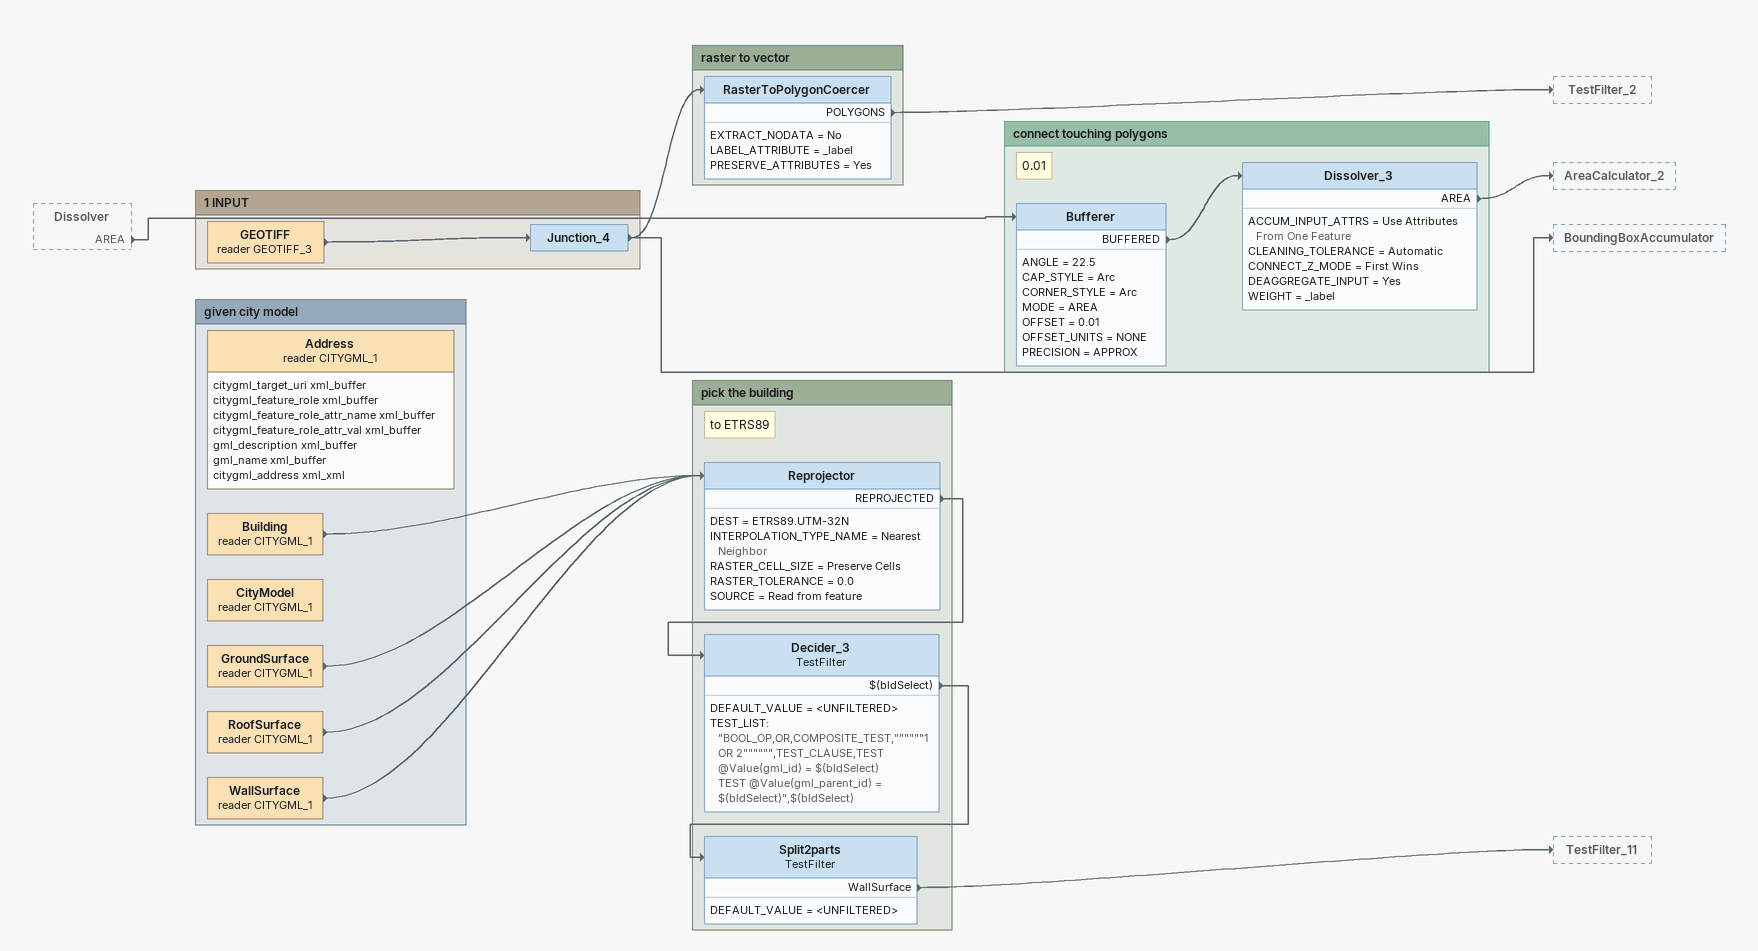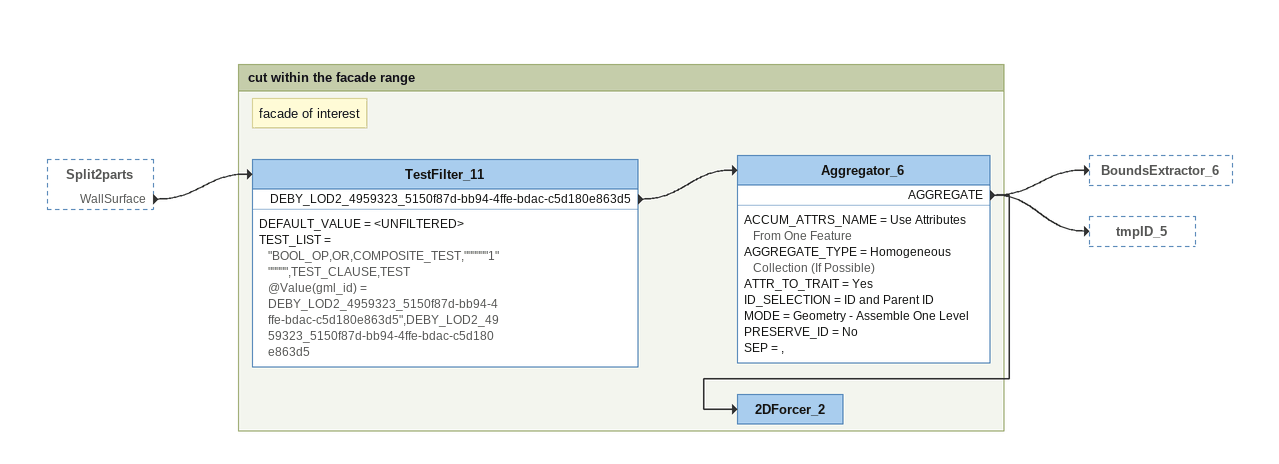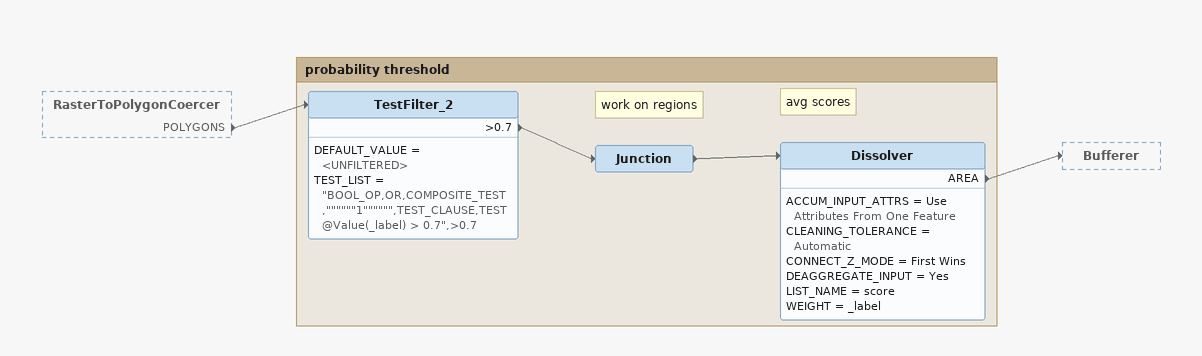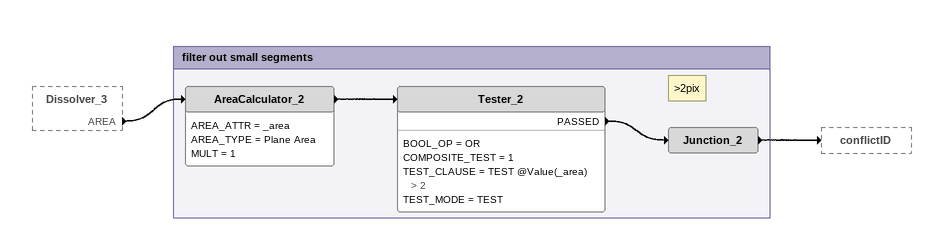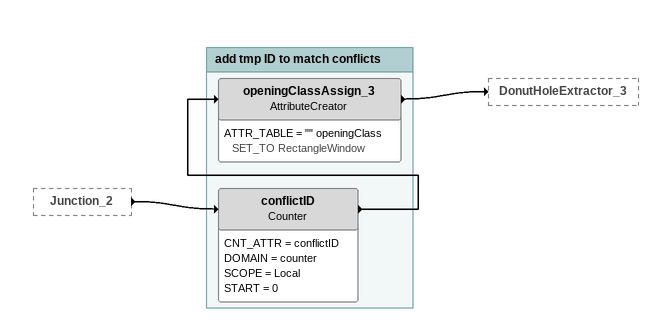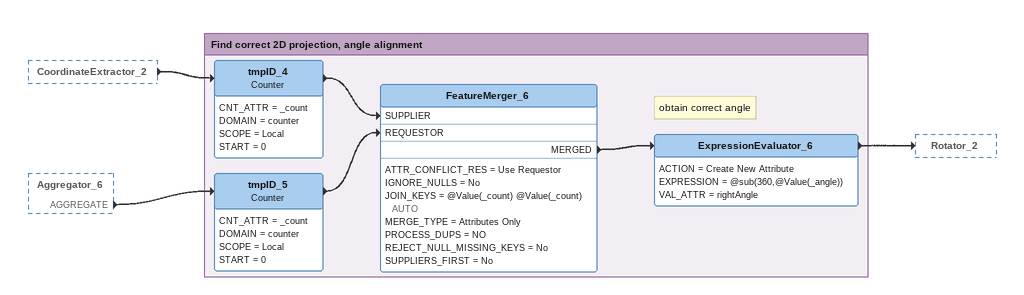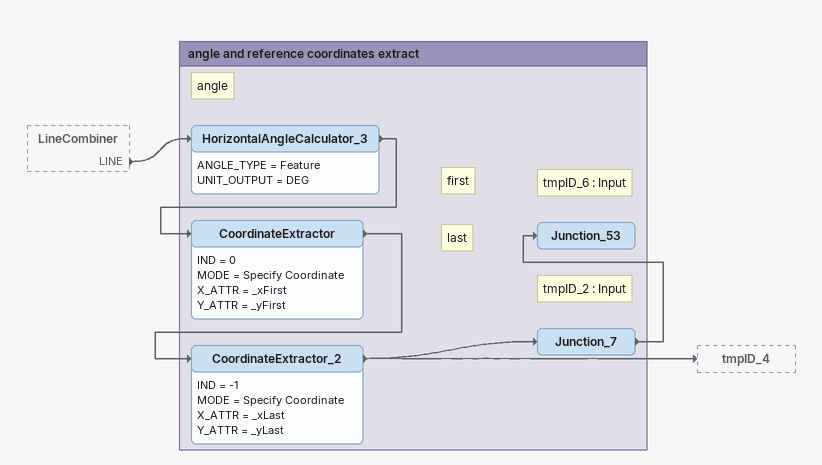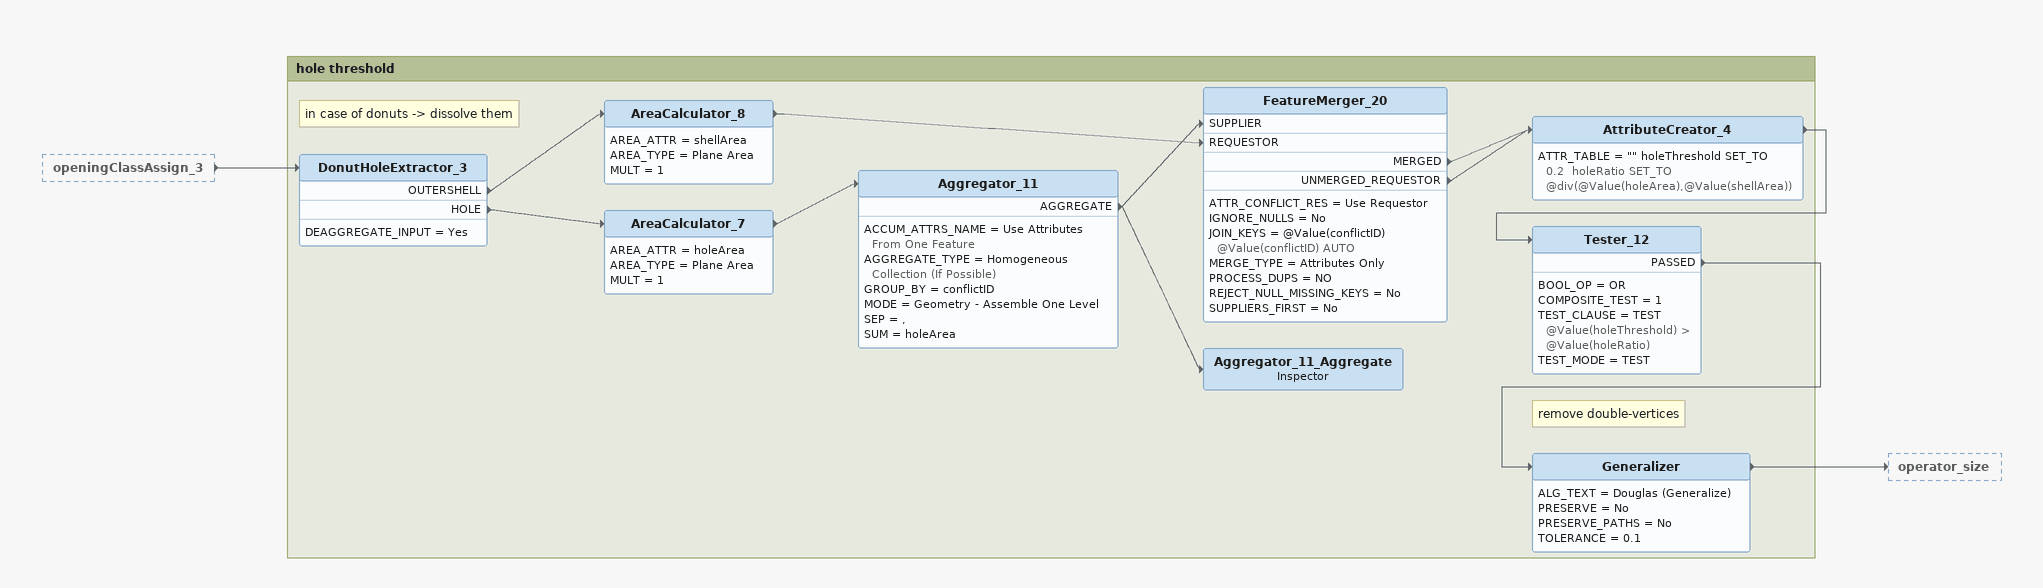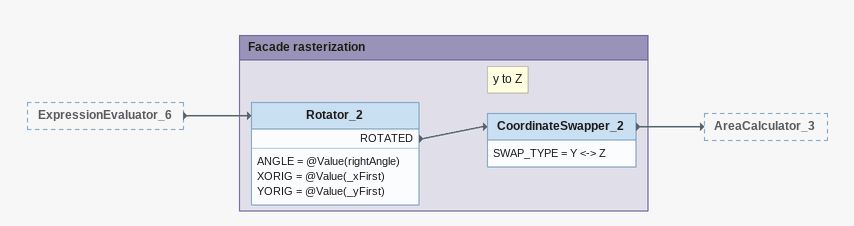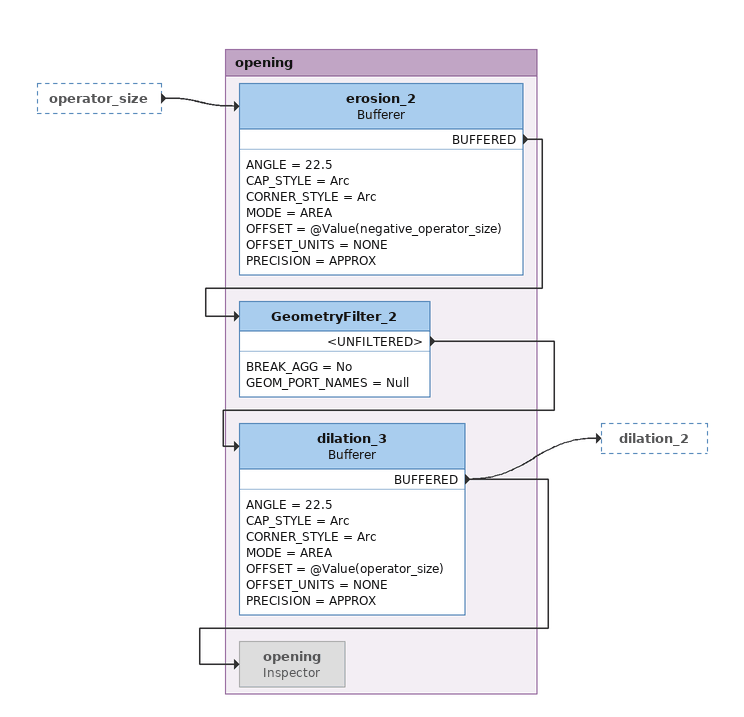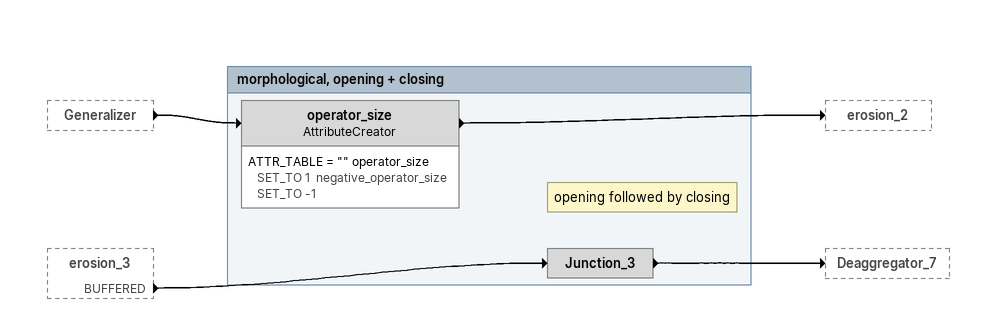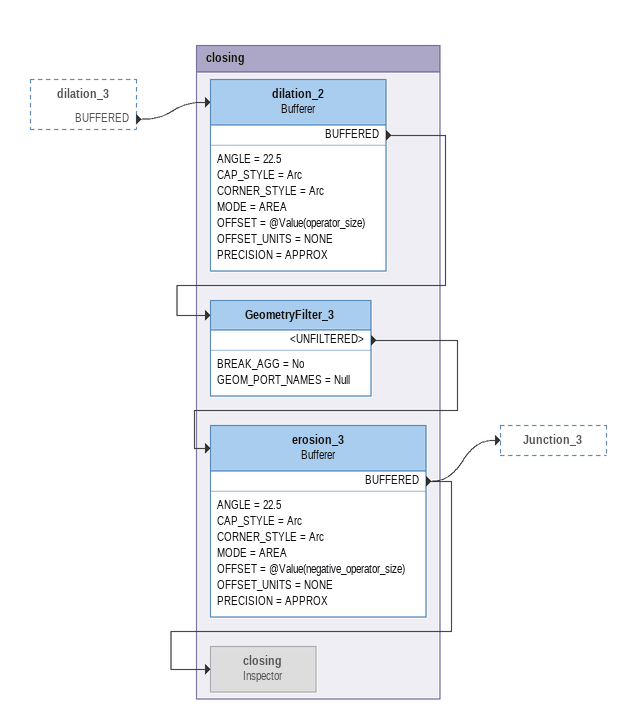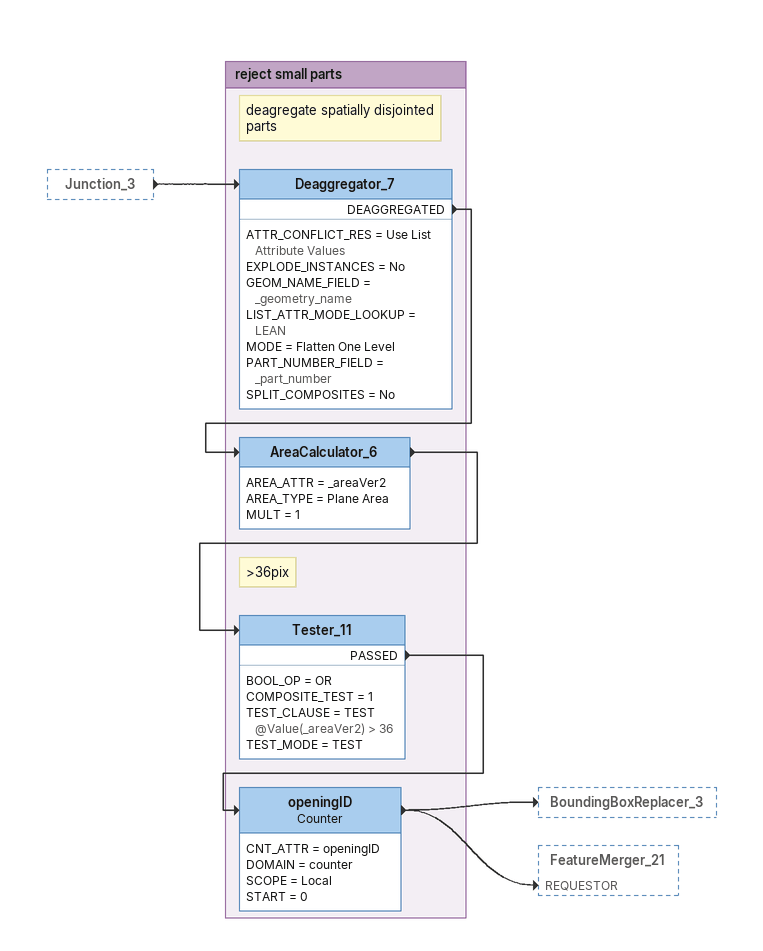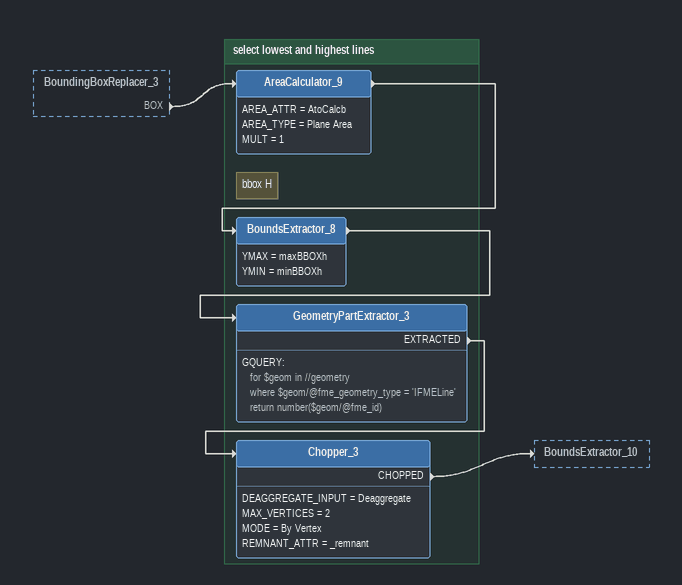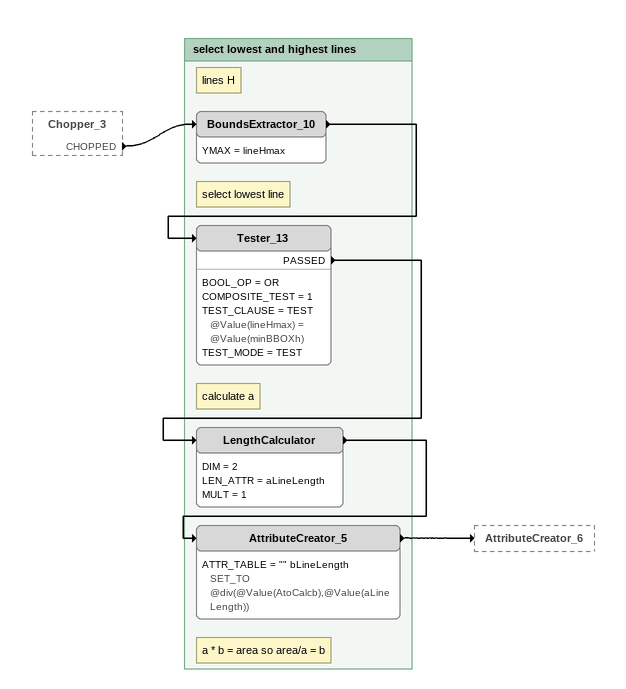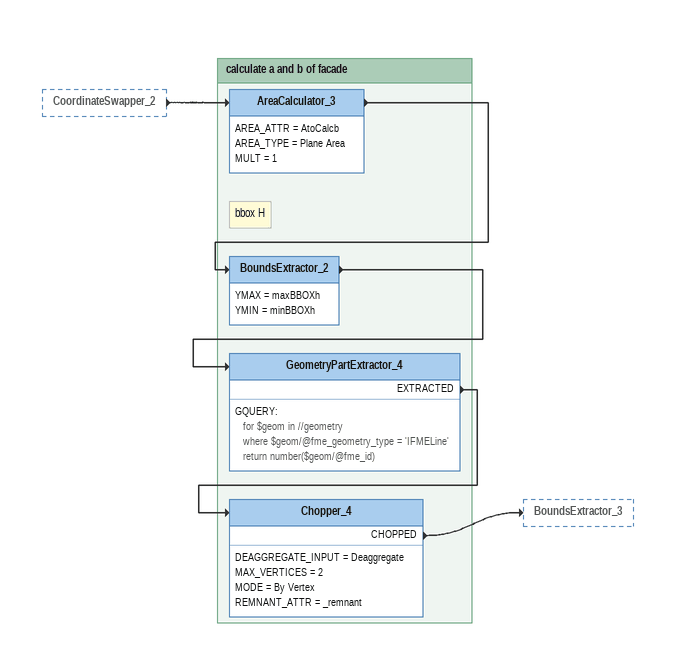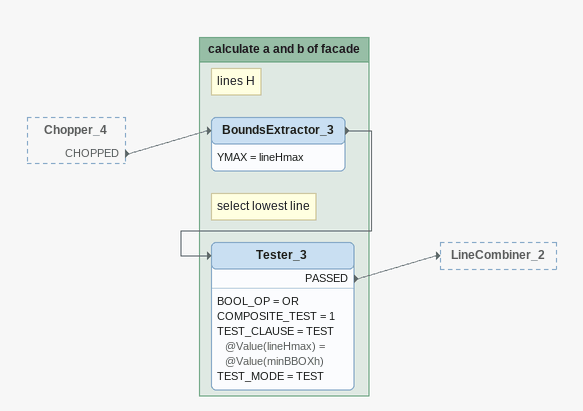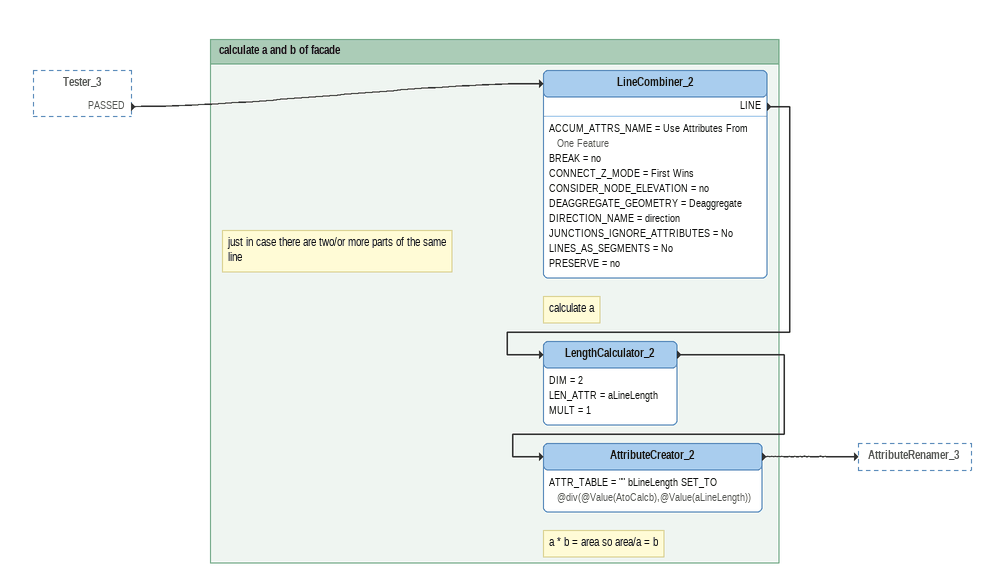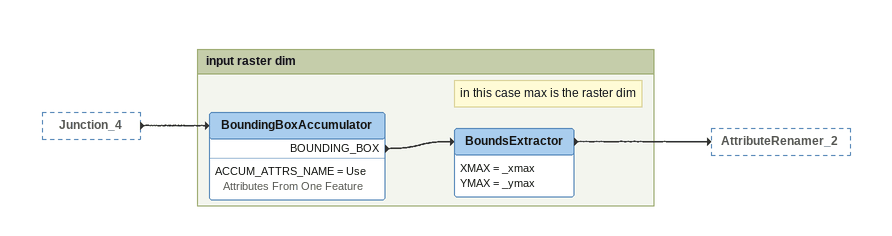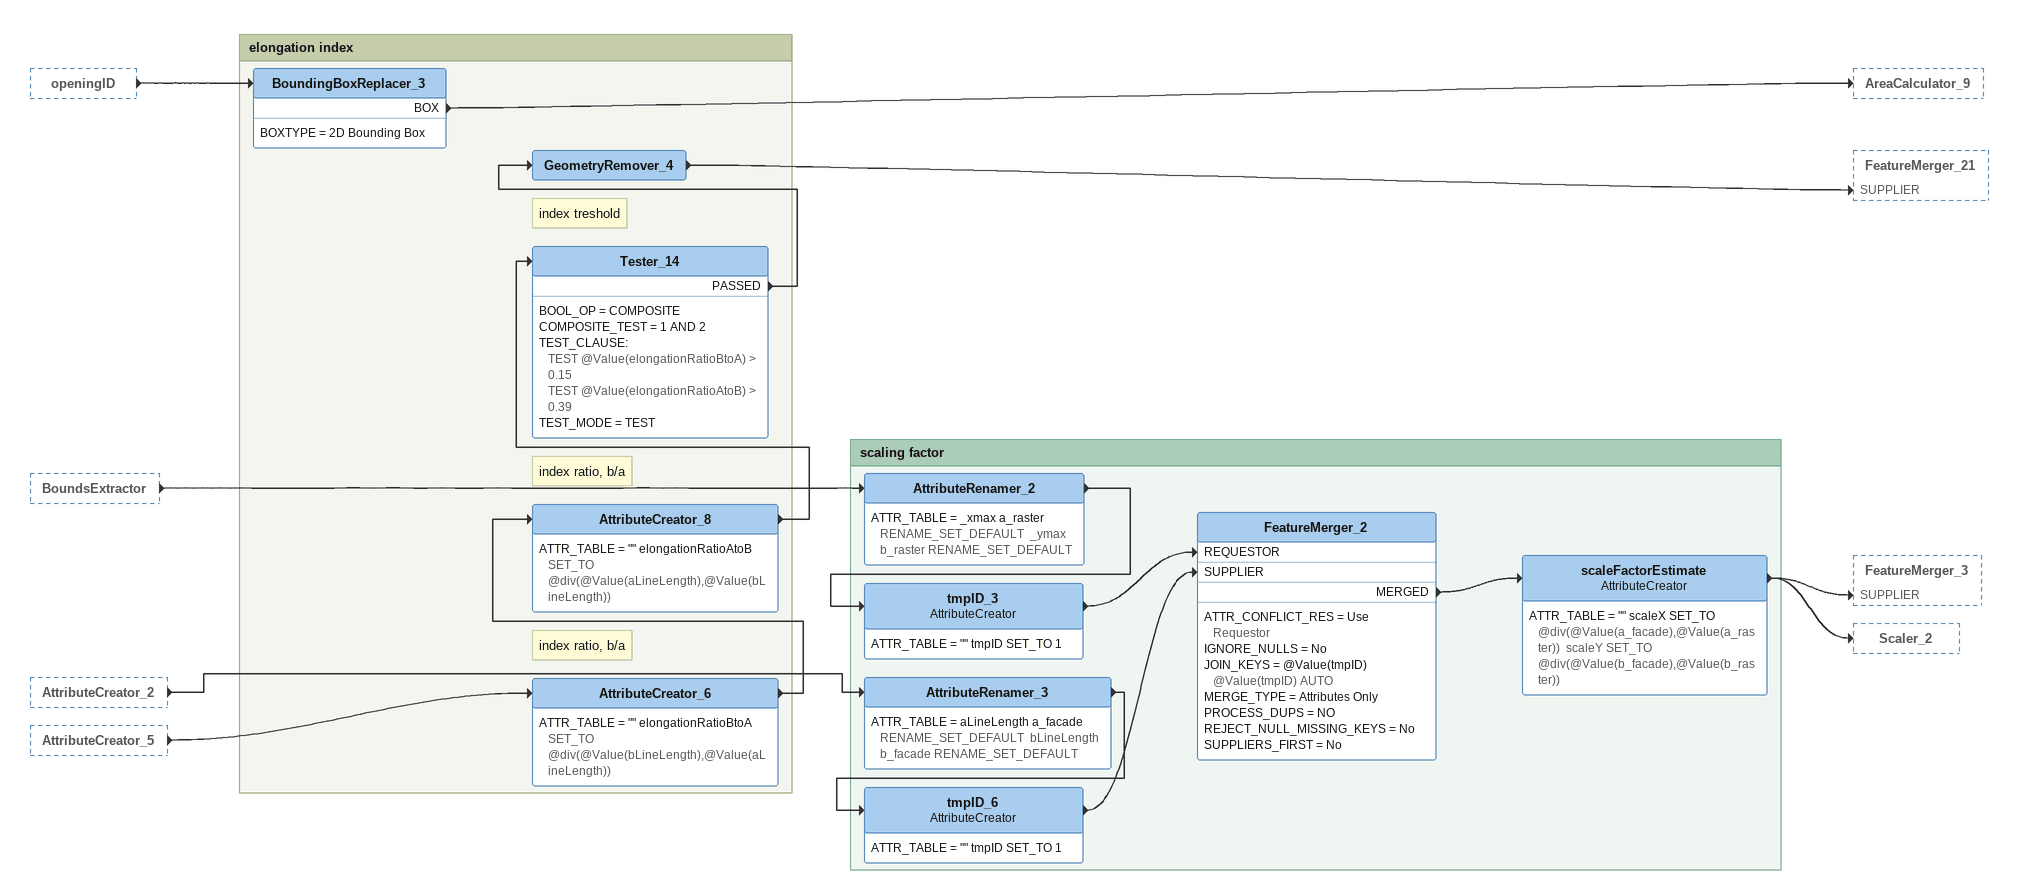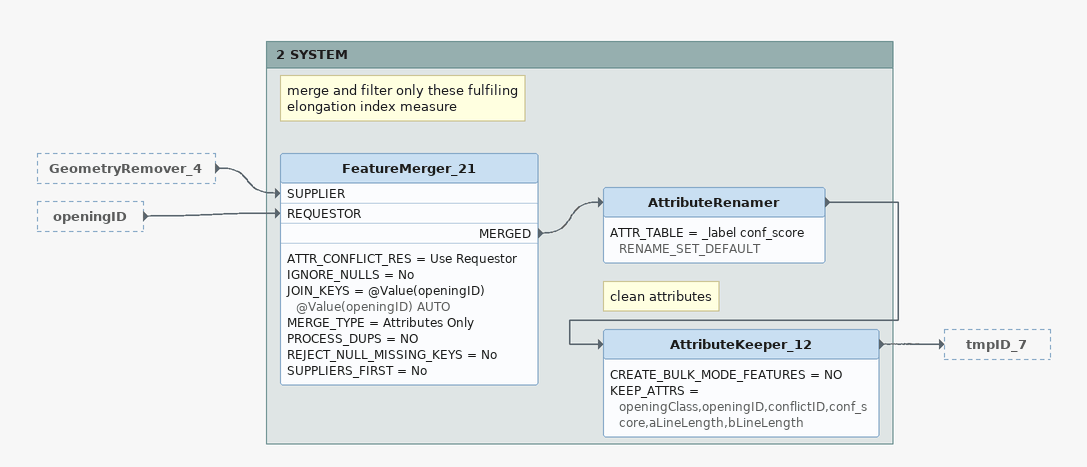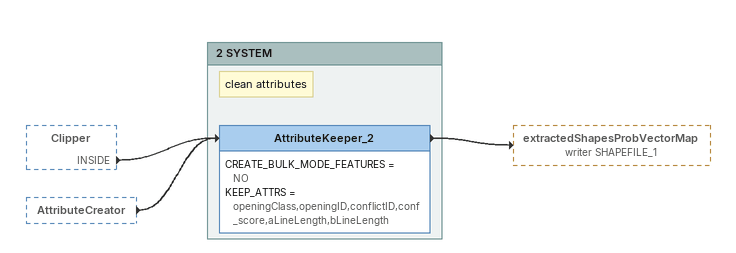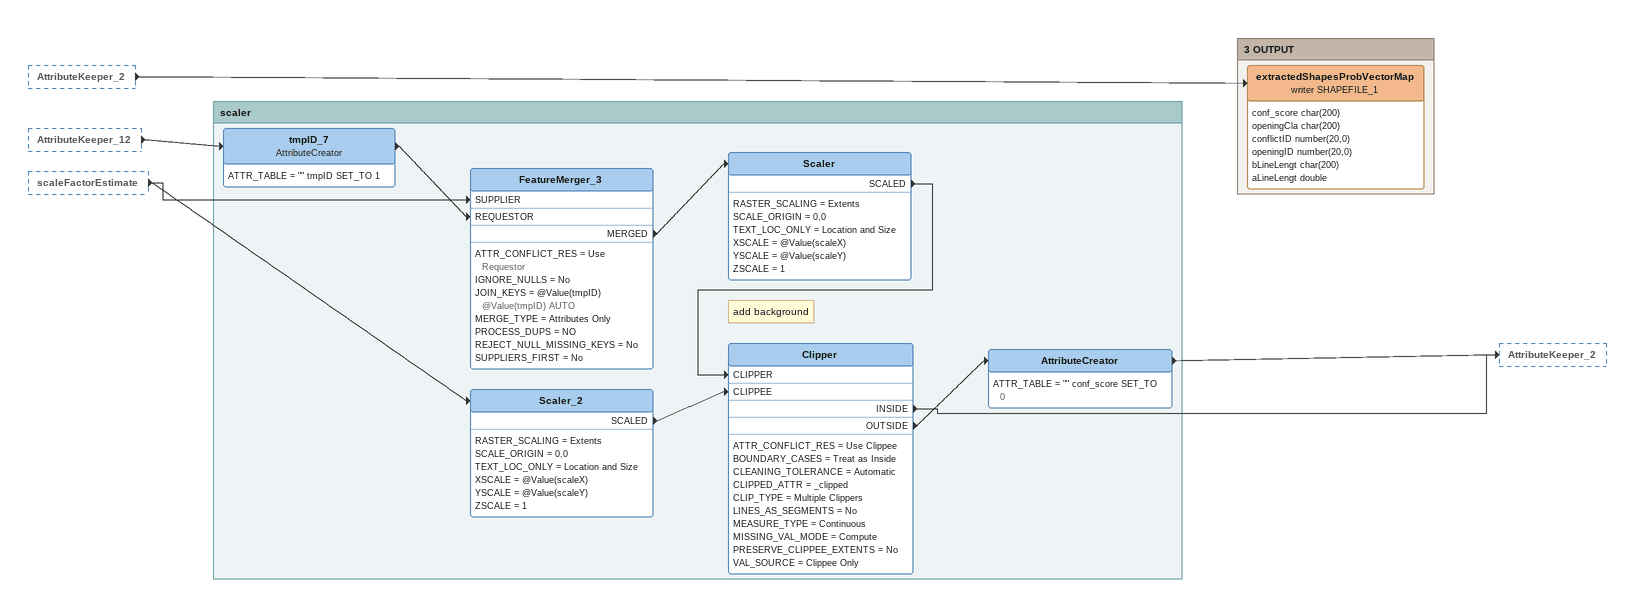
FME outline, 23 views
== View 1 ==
Dissolver [outside]
    AREA -> Bufferer

Bookmark: 1 INPUT
GEOTIFF (reader GEOTIFF_3)
    -> Junction_4
Junction_4
    -> BoundingBoxAccumulator
    -> RasterToPolygonCoercer

Bookmark: raster to vector
RasterToPolygonCoercer
    EXTRACT_NODATA = No
    LABEL_ATTRIBUTE = _label
    PRESERVE_ATTRIBUTES = Yes
    POLYGONS -> TestFilter_2

Bookmark: connect touching polygons
Note: 0.01
Bufferer
    ANGLE = 22.5
    CAP_STYLE = Arc
    CORNER_STYLE = Arc
    MODE = AREA
    OFFSET = 0.01
    OFFSET_UNITS = NONE
    PRECISION = APPROX
    BUFFERED -> Dissolver_3
Dissolver_3
    ACCUM_INPUT_ATTRS = Use Attributes From One Feature
    CLEANING_TOLERANCE = Automatic
    CONNECT_Z_MODE = First Wins
    DEAGGREGATE_INPUT = Yes
    WEIGHT = _label
    AREA -> AreaCalculator_2

Bookmark: given city model
Address (reader CITYGML_1)
    attributes: citygml_target_uri xml_buffer, citygml_feature_role xml_buffer, citygml_feature_role_attr_name xml_buffer, citygml_feature_role_attr_val xml_buffer, gml_description xml_buffer, gml_name xml_buffer, citygml_address xml_xml
Building (reader CITYGML_1)
    -> Reprojector
CityModel (reader CITYGML_1)
GroundSurface (reader CITYGML_1)
    -> Reprojector
RoofSurface (reader CITYGML_1)
    -> Reprojector
WallSurface (reader CITYGML_1)
    -> Reprojector

Bookmark: pick the building
Note: to ETRS89
Reprojector
    DEST = ETRS89.UTM-32N
    INTERPOLATION_TYPE_NAME = Nearest Neighbor
    RASTER_CELL_SIZE = Preserve Cells
    RASTER_TOLERANCE = 0.0
    SOURCE = Read from feature
    REPROJECTED -> Decider_3
Decider_3: TestFilter
    DEFAULT_VALUE = <UNFILTERED>
    TEST_LIST:
      "BOOL_OP,OR,COMPOSITE_TEST,""""""1 OR 2"""""",TEST_CLAUSE,TEST @Value(gml_id) = $(bldSelect)
      TEST @Value(gml_parent_id) = $(bldSelect)",$(bldSelect)
    $(bldSelect) -> Split2parts
Split2parts: TestFilter
    DEFAULT_VALUE = <UNFILTERED>
    WallSurface -> TestFilter_11

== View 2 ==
Split2parts [outside]
    WallSurface -> TestFilter_11

Bookmark: cut within the facade range
Note: facade of interest
TestFilter_11
    DEFAULT_VALUE = <UNFILTERED>
    TEST_LIST = "BOOL_OP,OR,COMPOSITE_TEST,""""""1"""""",TEST_CLAUSE,TEST @Value(gml_id) = DEBY_LOD2_4959323_5150f87d-bb94-4ffe-bdac-c5d180e863d5",DEBY_LOD2_4959323_5150f87d-bb94-4ffe-bdac-c5d180e863d5
    DEBY_LOD2_4959323_5150f87d-bb94-4ffe-bdac-c5d180e863d5 -> Aggregator_6
Aggregator_6
    ACCUM_ATTRS_NAME = Use Attributes From One Feature
    AGGREGATE_TYPE = Homogeneous Collection (If Possible)
    ATTR_TO_TRAIT = Yes
    ID_SELECTION = ID and Parent ID
    MODE = Geometry - Assemble One Level
    PRESERVE_ID = No
    SEP = ,
    AGGREGATE -> 2DForcer_2
    AGGREGATE -> BoundsExtractor_6
    AGGREGATE -> tmpID_5
2DForcer_2

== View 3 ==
RasterToPolygonCoercer [outside]
    POLYGONS -> TestFilter_2

Bookmark: probability threshold
TestFilter_2
    DEFAULT_VALUE = <UNFILTERED>
    TEST_LIST = "BOOL_OP,OR,COMPOSITE_TEST,""""""1"""""",TEST_CLAUSE,TEST @Value(_label) > 0.7",>0.7
    >0.7 -> Junction
Note: work on regions
Junction
    -> Dissolver
Note: avg scores
Dissolver
    ACCUM_INPUT_ATTRS = Use Attributes From One Feature
    CLEANING_TOLERANCE = Automatic
    CONNECT_Z_MODE = First Wins
    DEAGGREGATE_INPUT = Yes
    LIST_NAME = score
    WEIGHT = _label
    AREA -> Bufferer

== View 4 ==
Dissolver_3 [outside]
    AREA -> AreaCalculator_2

Bookmark: filter out small segments
AreaCalculator_2
    AREA_ATTR = _area
    AREA_TYPE = Plane Area
    MULT = 1
    -> Tester_2
Tester_2
    BOOL_OP = OR
    COMPOSITE_TEST = 1
    TEST_CLAUSE = TEST @Value(_area) > 2
    TEST_MODE = TEST
    PASSED -> Junction_2
Note: >2pix
Junction_2
    -> conflictID

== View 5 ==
Junction_2 [outside]
    -> conflictID

Bookmark: add tmp ID to match conflicts
conflictID: Counter
    CNT_ATTR = conflictID
    DOMAIN = counter
    SCOPE = Local
    START = 0
    -> openingClassAssign_3
openingClassAssign_3: AttributeCreator
    ATTR_TABLE = "" openingClass SET_TO RectangleWindow
    -> DonutHoleExtractor_3

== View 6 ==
CoordinateExtractor_2 [outside]
    -> tmpID_4
Aggregator_6 [outside]
    AGGREGATE -> tmpID_5

Bookmark: Find correct 2D projection, angle alignment
tmpID_4: Counter
    CNT_ATTR = _count
    DOMAIN = counter
    SCOPE = Local
    START = 0
    -> FeatureMerger_6 [SUPPLIER]
tmpID_5: Counter
    CNT_ATTR = _count
    DOMAIN = counter
    SCOPE = Local
    START = 0
    -> FeatureMerger_6 [REQUESTOR]
FeatureMerger_6
    ATTR_CONFLICT_RES = Use Requestor
    IGNORE_NULLS = No
    JOIN_KEYS = @Value(_count) @Value(_count) AUTO
    MERGE_TYPE = Attributes Only
    PROCESS_DUPS = NO
    REJECT_NULL_MISSING_KEYS = No
    SUPPLIERS_FIRST = No
    MERGED -> ExpressionEvaluator_6
Note: obtain correct angle
ExpressionEvaluator_6
    ACTION = Create New Attribute
    EXPRESSION = @sub(360,@Value(_angle))
    VAL_ATTR = rightAngle
    -> Rotator_2

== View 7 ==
LineCombiner [outside]
    LINE -> HorizontalAngleCalculator_3

Bookmark: angle and reference coordinates extract
Note: angle
HorizontalAngleCalculator_3
    ANGLE_TYPE = Feature
    UNIT_OUTPUT = DEG
    -> CoordinateExtractor
Note: first
CoordinateExtractor
    IND = 0
    MODE = Specify Coordinate
    X_ATTR = _xFirst
    Y_ATTR = _yFirst
    -> CoordinateExtractor_2
Note: last
CoordinateExtractor_2
    IND = -1
    MODE = Specify Coordinate
    X_ATTR = _xLast
    Y_ATTR = _yLast
    -> tmpID_4
    -> Junction_7
Note: tmpID_2 : Input
Junction_7
    -> Junction_53
Note: tmpID_6 : Input
Junction_53

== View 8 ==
openingClassAssign_3 [outside]
    -> DonutHoleExtractor_3

Bookmark: hole threshold
Note: in case of donuts -> dissolve them
DonutHoleExtractor_3
    DEAGGREGATE_INPUT = Yes
    OUTERSHELL -> AreaCalculator_8
    HOLE -> AreaCalculator_7
AreaCalculator_8
    AREA_ATTR = shellArea
    AREA_TYPE = Plane Area
    MULT = 1
    -> FeatureMerger_20 [REQUESTOR]
AreaCalculator_7
    AREA_ATTR = holeArea
    AREA_TYPE = Plane Area
    MULT = 1
    -> Aggregator_11
Aggregator_11
    ACCUM_ATTRS_NAME = Use Attributes From One Feature
    AGGREGATE_TYPE = Homogeneous Collection (If Possible)
    GROUP_BY = conflictID
    MODE = Geometry - Assemble One Level
    SEP = ,
    SUM = holeArea
    AGGREGATE -> FeatureMerger_20 [SUPPLIER]
    AGGREGATE -> Aggregator_11_Aggregate
FeatureMerger_20
    ATTR_CONFLICT_RES = Use Requestor
    IGNORE_NULLS = No
    JOIN_KEYS = @Value(conflictID) @Value(conflictID) AUTO
    MERGE_TYPE = Attributes Only
    PROCESS_DUPS = NO
    REJECT_NULL_MISSING_KEYS = No
    SUPPLIERS_FIRST = No
    MERGED -> AttributeCreator_4
    UNMERGED_REQUESTOR -> AttributeCreator_4
AttributeCreator_4
    ATTR_TABLE = "" holeThreshold SET_TO 0.2  holeRatio SET_TO @div(@Value(holeArea),@Value(shellArea))
    -> Tester_12
Tester_12
    BOOL_OP = OR
    COMPOSITE_TEST = 1
    TEST_CLAUSE = TEST @Value(holeThreshold) > @Value(holeRatio)
    TEST_MODE = TEST
    PASSED -> Generalizer
Note: remove double-vertices
Generalizer
    ALG_TEXT = Douglas (Generalize)
    PRESERVE = No
    PRESERVE_PATHS = No
    TOLERANCE = 0.1
    -> operator_size
Aggregator_11_Aggregate: Inspector

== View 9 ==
ExpressionEvaluator_6 [outside]
    -> Rotator_2

Bookmark: Facade rasterization
Rotator_2
    ANGLE = @Value(rightAngle)
    XORIG = @Value(_xFirst)
    YORIG = @Value(_yFirst)
    ROTATED -> CoordinateSwapper_2
Note: y to Z
CoordinateSwapper_2
    SWAP_TYPE = Y <-> Z
    -> AreaCalculator_3

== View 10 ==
operator_size [outside]
    -> erosion_2

Bookmark: opening
erosion_2: Bufferer
    ANGLE = 22.5
    CAP_STYLE = Arc
    CORNER_STYLE = Arc
    MODE = AREA
    OFFSET = @Value(negative_operator_size)
    OFFSET_UNITS = NONE
    PRECISION = APPROX
    BUFFERED -> GeometryFilter_2
GeometryFilter_2
    BREAK_AGG = No
    GEOM_PORT_NAMES = Null
    <UNFILTERED> -> dilation_3
dilation_3: Bufferer
    ANGLE = 22.5
    CAP_STYLE = Arc
    CORNER_STYLE = Arc
    MODE = AREA
    OFFSET = @Value(operator_size)
    OFFSET_UNITS = NONE
    PRECISION = APPROX
    BUFFERED -> dilation_2
    BUFFERED -> opening
opening: Inspector [off]

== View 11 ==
Generalizer [outside]
    -> operator_size
erosion_3 [outside]
    BUFFERED -> Junction_3

Bookmark: morphological, opening + closing
operator_size: AttributeCreator
    ATTR_TABLE = "" operator_size SET_TO 1  negative_operator_size SET_TO -1
    -> erosion_2
Note: opening followed by closing
Junction_3
    -> Deaggregator_7

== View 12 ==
dilation_3 [outside]
    BUFFERED -> dilation_2

Bookmark: closing
dilation_2: Bufferer
    ANGLE = 22.5
    CAP_STYLE = Arc
    CORNER_STYLE = Arc
    MODE = AREA
    OFFSET = @Value(operator_size)
    OFFSET_UNITS = NONE
    PRECISION = APPROX
    BUFFERED -> GeometryFilter_3
GeometryFilter_3
    BREAK_AGG = No
    GEOM_PORT_NAMES = Null
    <UNFILTERED> -> erosion_3
erosion_3: Bufferer
    ANGLE = 22.5
    CAP_STYLE = Arc
    CORNER_STYLE = Arc
    MODE = AREA
    OFFSET = @Value(negative_operator_size)
    OFFSET_UNITS = NONE
    PRECISION = APPROX
    BUFFERED -> Junction_3
    BUFFERED -> closing
closing: Inspector [off]

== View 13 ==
Junction_3 [outside]
    -> Deaggregator_7

Bookmark: reject small parts
Note: deagregate spatially disjointed parts
Deaggregator_7
    ATTR_CONFLICT_RES = Use List Attribute Values
    EXPLODE_INSTANCES = No
    GEOM_NAME_FIELD = _geometry_name
    LIST_ATTR_MODE_LOOKUP = LEAN
    MODE = Flatten One Level
    PART_NUMBER_FIELD = _part_number
    SPLIT_COMPOSITES = No
    DEAGGREGATED -> AreaCalculator_6
AreaCalculator_6
    AREA_ATTR = _areaVer2
    AREA_TYPE = Plane Area
    MULT = 1
    -> Tester_11
Note: >36pix
Tester_11
    BOOL_OP = OR
    COMPOSITE_TEST = 1
    TEST_CLAUSE = TEST @Value(_areaVer2) > 36
    TEST_MODE = TEST
    PASSED -> openingID
openingID: Counter
    CNT_ATTR = openingID
    DOMAIN = counter
    SCOPE = Local
    START = 0
    -> BoundingBoxReplacer_3
    -> FeatureMerger_21 [REQUESTOR]

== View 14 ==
BoundingBoxReplacer_3 [outside]
    BOX -> AreaCalculator_9

Bookmark: select lowest and highest lines
AreaCalculator_9
    AREA_ATTR = AtoCalcb
    AREA_TYPE = Plane Area
    MULT = 1
    -> BoundsExtractor_8
Note: bbox H
BoundsExtractor_8
    YMAX = maxBBOXh
    YMIN = minBBOXh
    -> GeometryPartExtractor_3
GeometryPartExtractor_3
    GQUERY:
      for $geom in //geometry
      where $geom/@fme_geometry_type = 'IFMELine'
      return number($geom/@fme_id)
    EXTRACTED -> Chopper_3
Chopper_3
    DEAGGREGATE_INPUT = Deaggregate
    MAX_VERTICES = 2
    MODE = By Vertex
    REMNANT_ATTR = _remnant
    CHOPPED -> BoundsExtractor_10

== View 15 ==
Chopper_3 [outside]
    CHOPPED -> BoundsExtractor_10

Bookmark: select lowest and highest lines
Note: lines H
BoundsExtractor_10
    YMAX = lineHmax
    -> Tester_13
Note: select lowest line
Tester_13
    BOOL_OP = OR
    COMPOSITE_TEST = 1
    TEST_CLAUSE = TEST @Value(lineHmax) = @Value(minBBOXh)
    TEST_MODE = TEST
    PASSED -> LengthCalculator
Note: calculate a
LengthCalculator
    DIM = 2
    LEN_ATTR = aLineLength
    MULT = 1
    -> AttributeCreator_5
Note: a * b = area so area/a = b
AttributeCreator_5
    ATTR_TABLE = "" bLineLength SET_TO @div(@Value(AtoCalcb),@Value(aLineLength))
    -> AttributeCreator_6

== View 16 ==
CoordinateSwapper_2 [outside]
    -> AreaCalculator_3

Bookmark: calculate a and b of facade
AreaCalculator_3
    AREA_ATTR = AtoCalcb
    AREA_TYPE = Plane Area
    MULT = 1
    -> BoundsExtractor_2
Note: bbox H
BoundsExtractor_2
    YMAX = maxBBOXh
    YMIN = minBBOXh
    -> GeometryPartExtractor_4
GeometryPartExtractor_4
    GQUERY:
      for $geom in //geometry
      where $geom/@fme_geometry_type = 'IFMELine'
      return number($geom/@fme_id)
    EXTRACTED -> Chopper_4
Chopper_4
    DEAGGREGATE_INPUT = Deaggregate
    MAX_VERTICES = 2
    MODE = By Vertex
    REMNANT_ATTR = _remnant
    CHOPPED -> BoundsExtractor_3

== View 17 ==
Chopper_4 [outside]
    CHOPPED -> BoundsExtractor_3

Bookmark: calculate a and b of facade
Note: lines H
BoundsExtractor_3
    YMAX = lineHmax
    -> Tester_3
Note: select lowest line
Tester_3
    BOOL_OP = OR
    COMPOSITE_TEST = 1
    TEST_CLAUSE = TEST @Value(lineHmax) = @Value(minBBOXh)
    TEST_MODE = TEST
    PASSED -> LineCombiner_2

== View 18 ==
Tester_3 [outside]
    PASSED -> LineCombiner_2

Bookmark: calculate a and b of facade
Note: just in case there are two/or more parts of the same line
LineCombiner_2
    ACCUM_ATTRS_NAME = Use Attributes From One Feature
    BREAK = no
    CONNECT_Z_MODE = First Wins
    CONSIDER_NODE_ELEVATION = no
    DEAGGREGATE_GEOMETRY = Deaggregate
    DIRECTION_NAME = direction
    JUNCTIONS_IGNORE_ATTRIBUTES = No
    LINES_AS_SEGMENTS = No
    PRESERVE = no
    LINE -> LengthCalculator_2
Note: calculate a
LengthCalculator_2
    DIM = 2
    LEN_ATTR = aLineLength
    MULT = 1
    -> AttributeCreator_2
Note: a * b = area so area/a = b
AttributeCreator_2
    ATTR_TABLE = "" bLineLength SET_TO @div(@Value(AtoCalcb),@Value(aLineLength))
    -> AttributeRenamer_3

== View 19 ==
Junction_4 [outside]
    -> BoundingBoxAccumulator

Bookmark: input raster dim
BoundingBoxAccumulator
    ACCUM_ATTRS_NAME = Use Attributes From One Feature
    BOUNDING_BOX -> BoundsExtractor
Note: in this case max is the raster dim
BoundsExtractor
    XMAX = _xmax
    YMAX = _ymax
    -> AttributeRenamer_2

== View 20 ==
openingID [outside]
    -> BoundingBoxReplacer_3
BoundsExtractor [outside]
    -> AttributeRenamer_2
AttributeCreator_2 [outside]
    -> AttributeRenamer_3
AttributeCreator_5 [outside]
    -> AttributeCreator_6

Bookmark: elongation index
BoundingBoxReplacer_3
    BOXTYPE = 2D Bounding Box
    BOX -> AreaCalculator_9
Note: index ratio, b/a
AttributeCreator_6
    ATTR_TABLE = "" elongationRatioBtoA SET_TO @div(@Value(bLineLength),@Value(aLineLength))
    -> AttributeCreator_8
Note: index ratio, b/a
AttributeCreator_8
    ATTR_TABLE = "" elongationRatioAtoB SET_TO @div(@Value(aLineLength),@Value(bLineLength))
    -> Tester_14
Note: index treshold
Tester_14
    BOOL_OP = COMPOSITE
    COMPOSITE_TEST = 1 AND 2
    TEST_CLAUSE:
      TEST @Value(elongationRatioBtoA) > 0.15
      TEST @Value(elongationRatioAtoB) > 0.39
    TEST_MODE = TEST
    PASSED -> GeometryRemover_4
GeometryRemover_4
    -> FeatureMerger_21 [SUPPLIER]

Bookmark: scaling factor
AttributeRenamer_2
    ATTR_TABLE = _xmax a_raster RENAME_SET_DEFAULT  _ymax b_raster RENAME_SET_DEFAULT
    -> tmpID_3
tmpID_3: AttributeCreator
    ATTR_TABLE = "" tmpID SET_TO 1
    -> FeatureMerger_2 [REQUESTOR]
AttributeRenamer_3
    ATTR_TABLE = aLineLength a_facade RENAME_SET_DEFAULT  bLineLength b_facade RENAME_SET_DEFAULT
    -> tmpID_6
tmpID_6: AttributeCreator
    ATTR_TABLE = "" tmpID SET_TO 1
    -> FeatureMerger_2 [SUPPLIER]
FeatureMerger_2
    ATTR_CONFLICT_RES = Use Requestor
    IGNORE_NULLS = No
    JOIN_KEYS = @Value(tmpID) @Value(tmpID) AUTO
    MERGE_TYPE = Attributes Only
    PROCESS_DUPS = NO
    REJECT_NULL_MISSING_KEYS = No
    SUPPLIERS_FIRST = No
    MERGED -> scaleFactorEstimate
scaleFactorEstimate: AttributeCreator
    ATTR_TABLE = "" scaleX SET_TO @div(@Value(a_facade),@Value(a_raster))  scaleY SET_TO @div(@Value(b_facade),@Value(b_raster))
    -> FeatureMerger_3 [SUPPLIER]
    -> Scaler_2

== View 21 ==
GeometryRemover_4 [outside]
    -> FeatureMerger_21 [SUPPLIER]
openingID [outside]
    -> FeatureMerger_21 [REQUESTOR]

Bookmark: 2 SYSTEM
Note: merge and filter only these fulfiling elongation index measure
FeatureMerger_21
    ATTR_CONFLICT_RES = Use Requestor
    IGNORE_NULLS = No
    JOIN_KEYS = @Value(openingID) @Value(openingID) AUTO
    MERGE_TYPE = Attributes Only
    PROCESS_DUPS = NO
    REJECT_NULL_MISSING_KEYS = No
    SUPPLIERS_FIRST = No
    MERGED -> AttributeRenamer
AttributeRenamer
    ATTR_TABLE = _label conf_score RENAME_SET_DEFAULT
    -> AttributeKeeper_12
Note: clean attributes
AttributeKeeper_12
    CREATE_BULK_MODE_FEATURES = NO
    KEEP_ATTRS = openingClass,openingID,conflictID,conf_score,aLineLength,bLineLength
    -> tmpID_7

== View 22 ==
Clipper [outside]
    INSIDE -> AttributeKeeper_2
AttributeCreator [outside]
    -> AttributeKeeper_2

Bookmark: 2 SYSTEM
Note: clean attributes
AttributeKeeper_2
    CREATE_BULK_MODE_FEATURES = NO
    KEEP_ATTRS = openingClass,openingID,conflictID,conf_score,aLineLength,bLineLength
    -> extractedShapesProbVectorMap (writer SHAPEFILE_1)

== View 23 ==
AttributeKeeper_2 [outside]
    -> extractedShapesProbVectorMap (writer SHAPEFILE_1)
AttributeKeeper_12 [outside]
    -> tmpID_7
scaleFactorEstimate [outside]
    -> FeatureMerger_3 [SUPPLIER]
    -> Scaler_2

Bookmark: scaler
tmpID_7: AttributeCreator
    ATTR_TABLE = "" tmpID SET_TO 1
    -> FeatureMerger_3 [REQUESTOR]
FeatureMerger_3
    ATTR_CONFLICT_RES = Use Requestor
    IGNORE_NULLS = No
    JOIN_KEYS = @Value(tmpID) @Value(tmpID) AUTO
    MERGE_TYPE = Attributes Only
    PROCESS_DUPS = NO
    REJECT_NULL_MISSING_KEYS = No
    SUPPLIERS_FIRST = No
    MERGED -> Scaler
Scaler
    RASTER_SCALING = Extents
    SCALE_ORIGIN = 0,0
    TEXT_LOC_ONLY = Location and Size
    XSCALE = @Value(scaleX)
    YSCALE = @Value(scaleY)
    ZSCALE = 1
    SCALED -> Clipper [CLIPPER]
Scaler_2
    RASTER_SCALING = Extents
    SCALE_ORIGIN = 0,0
    TEXT_LOC_ONLY = Location and Size
    XSCALE = @Value(scaleX)
    YSCALE = @Value(scaleY)
    ZSCALE = 1
    SCALED -> Clipper [CLIPPEE]
Note: add background
Clipper
    ATTR_CONFLICT_RES = Use Clippee
    BOUNDARY_CASES = Treat as Inside
    CLEANING_TOLERANCE = Automatic
    CLIPPED_ATTR = _clipped
    CLIP_TYPE = Multiple Clippers
    LINES_AS_SEGMENTS = No
    MEASURE_TYPE = Continuous
    MISSING_VAL_MODE = Compute
    PRESERVE_CLIPPEE_EXTENTS = No
    VAL_SOURCE = Clippee Only
    INSIDE -> AttributeKeeper_2
    OUTSIDE -> AttributeCreator
AttributeCreator
    ATTR_TABLE = "" conf_score SET_TO 0
    -> AttributeKeeper_2

Bookmark: 3 OUTPUT
extractedShapesProbVectorMap (writer SHAPEFILE_1)
    attributes: conf_score char(200), openingCla char(200), conflictID number(20,0), openingID number(20,0), bLineLengt char(200), aLineLengt double
